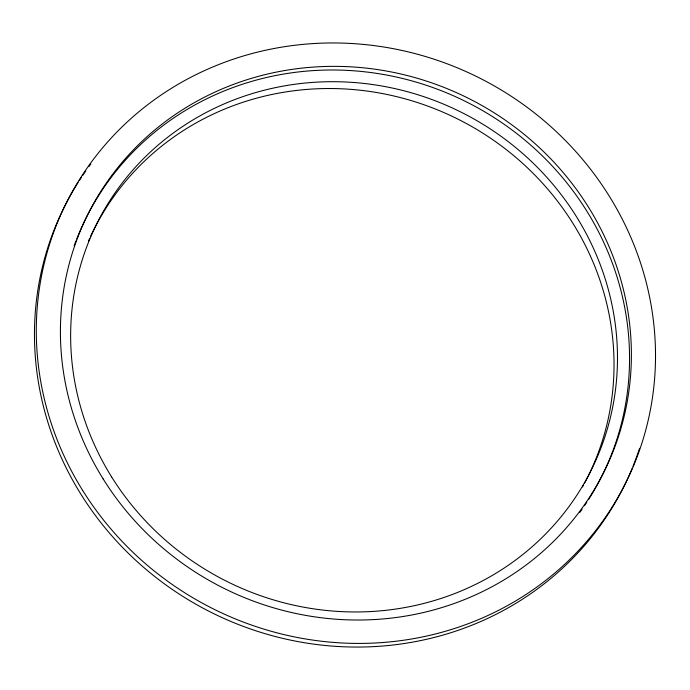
<?xml version="1.0" encoding="UTF-8"?>
<svg xmlns="http://www.w3.org/2000/svg" width="690" height="690" viewBox="0 0 690 690"><rect width="100%" height="100%" fill="white"/><g stroke="black" fill="none" stroke-linecap="round" stroke-linejoin="round"><path stroke-width="1.03" d="M583.455 485.234A276.207 262.235 26.8 0 1 582.481 486.993M88.449 241.043A276.207 262.235 26.8 0 1 89.683 238.283M90.519 236.463A276.207 262.235 26.8 0 1 453.528 116.972A276.207 262.235 26.8 0 1 588.536 475.401M588.096 476.307A276.207 262.235 26.8 0 1 584.413 483.457M595.056 488.787A288.386 273.801 26.8 0 1 588.527 499.577M586.819 502.216A288.386 273.801 26.8 0 1 584.482 505.718M582.093 509.177A288.386 273.801 26.8 0 1 579.643 512.601M74.141 245.821A288.386 273.801 26.8 0 1 75.978 240.896M76.737 238.938A288.386 273.801 26.8 0 1 82.067 226.363M82.498 225.414A288.386 273.801 26.8 0 1 468.898 103.138A288.386 273.801 26.8 0 1 595.573 487.873M632.195 468.277A312.76 296.942 26.8 0 1 207.681 610.607A312.76 296.942 26.8 0 1 78.125 182.462M79.264 180.668A312.76 296.942 26.8 0 1 81.593 177.106M82.774 175.338A312.76 296.942 26.8 0 1 85.784 170.956M88.889 166.626A312.76 296.942 26.8 0 1 90.787 164.056M639.561 448.327A312.76 296.942 26.8 0 1 632.997 466.311M111.59 476.868A276.207 262.235 26.8 0 0 584.948 481.913A276.207 262.235 26.8 0 0 335.651 81.713A276.207 262.235 26.8 0 0 111.59 476.868M103.172 478.955A288.386 273.801 26.8 0 0 597.411 484.233A288.386 273.801 26.8 0 0 337.125 66.369A288.386 273.801 26.8 0 0 103.172 478.955M82.662 490.435A312.76 296.942 26.8 0 0 618.671 496.153A312.76 296.942 26.8 0 0 336.384 42.978A312.76 296.942 26.8 0 0 82.662 490.435"/></g></svg>
